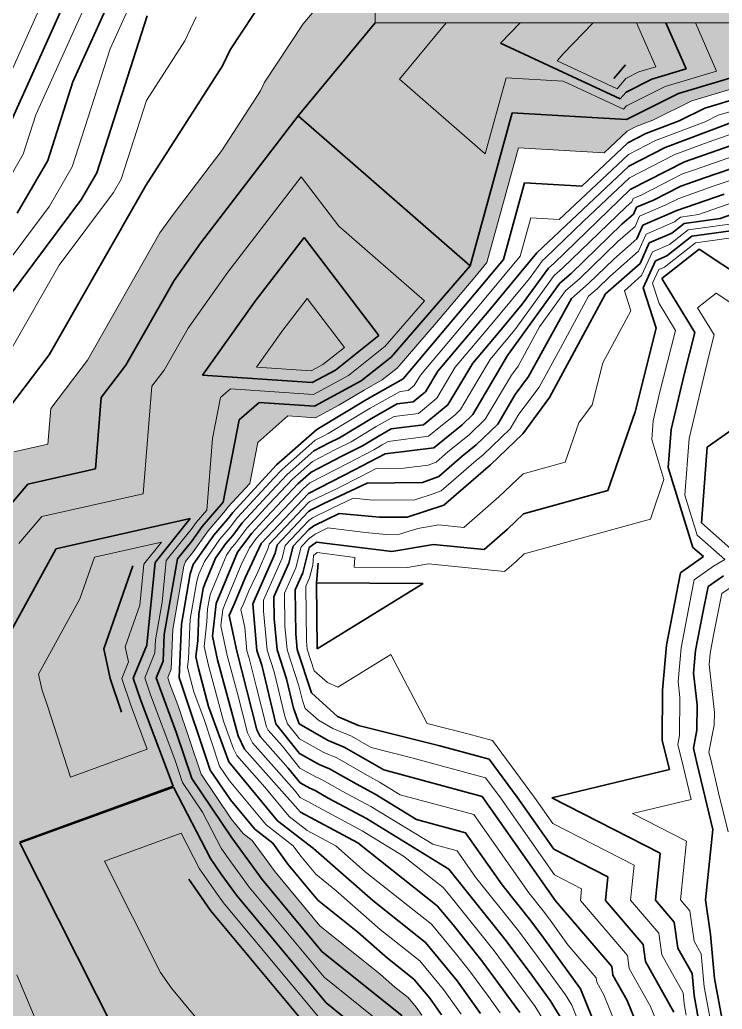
# Model space of a CAD drawing. Header units: millimetres. Extents: x -859836 to 307983, y -308065 to 649894.
# Drawn here: x -656397 to -540029, y 25688 to 189629 of the extents above; entities that cross this region are included whole.
import ezdxf

# ---------------------------------------------------------------- set-up
doc = ezdxf.new("R2010")
doc.units = ezdxf.units.MM
for name, color, linetype, lineweight in [('A-DETL-GENF', 92, 'Continuous', 9), ('A-DETL-MBND', 5, 'Continuous', 9), ('A-DETL-THIN', 151, 'Continuous', 9), ('C-TOPO-MAJR', 7, 'Continuous', 35), ('C-TOPO-MINR', 7, 'Continuous', 9)]:
    doc.layers.add(name, color=color, linetype=linetype, lineweight=lineweight)

msp = doc.modelspace()

# ---------------------------------------------------------------- hatches: boundary and pattern name
at = {"layer": 'A-DETL-GENF'}
msp.add_hatch(color=8, dxfattribs=at).paths.add_polyline_path([(-452510, 189128), (-452510, 289128), (-562378, 289128), (-562378, 271128), (-597518, 271128), (-597518, 189128), (-458398, 189128)])
at = {"layer": 'A-DETL-MBND', "transparency": 33554585}
h = msp.add_hatch(color=1, dxfattribs=at)
h.paths.add_polyline_path([(-759872, -147838), (-751409, -147225), (-749609, -147143), (-733854, -145290), (-730653, -145570), (-721745, -145172), (-720814, -144887), (-719370, -144842), (-700946, -141995), (-695529, -141498), (-691142, -140868), (-678862, -139709), (-676064, -138561), (-673339, -137902), (-666588, -136592), (-665513, -135889), (-664558, -135218), (-662197, -133772), (-661519, -132852), (-659949, -130928), (-651084, -125443), (-650822, -125228), (-650213, -124939), (-646382, -122722), (-642214, -121295), (-640352, -120839), (-632919, -116639), (-632407, -116545), (-631232, -115977), (-624031, -110102), (-618435, -105784), (-615716, -103869), (-610671, -99638), (-609303, -97431), (-608187, -95168), (-606545, -92038), (-605546, -89814), (-602862, -83094), (-597357, -72506), (-595184, -69076), (-591888, -62294), (-588957, -58521), (-588686, -57663), (-586782, -51788), (-586421, -50671), (-585891, -49261), (-584837, -42142), (-583168, -34750), (-583236, -29503), (-581474, -24626), (-579291, -20446), (-577288, -10529), (-577844, -8379), (-576716, -5129), (-576923, -622), (-576761, 3433), (-577514, 8400), (-584433, 17478), (-591451, 26894), (-592059, 27631), (-594253, 29365), (-596698, 31520), (-606682, 39522), (-614114, 48456), (-617877, 53657), (-619367, 54812), (-621388, 57245), (-626371, 64609), (-630225, 76139), (-631882, 80641), (-631321, 82021), (-631047, 88615), (-629216, 99080), (-628971, 99848), (-627656, 101469), (-625202, 104951), (-622310, 108328), (-621916, 108853), (-618287, 112790), (-616954, 119597), (-611965, 123985), (-607391, 123672), (-603528, 125761), (-599346, 128280), (-596175, 130112), (-593901, 131920), (-587341, 139484), (-579017, 149394), (-573792, 168423), (-559581, 167597), (-555765, 171191), (-554261, 171958), (-551262, 173126), (-545079, 176205), (-536568, 178750), (-529133, 181370), (-526344, 189128), (-597518, 189128), (-597518, 207194), (-600686, 199575), (-609478, 188948), (-615919, 179175), (-616544, 177848), (-622914, 167950), (-630994, 157392), (-633191, 154309), (-645163, 133248), (-651286, 125168), (-651764, 119294), (-657364, 118029), (-668886, 104497), (-672322, 98230), (-678809, 91777), (-686744, 84898), (-689449, 82017), (-695207, 77404), (-695380, 71893), (-694273, 69271), (-689492, 45636), (-683652, 33844), (-677737, 19772), (-662028, -2904), (-651984, -24980), (-650691, -30222), (-651908, -42347), (-653635, -63919), (-656698, -68818), (-662024, -76036), (-666896, -86650), (-667567, -88913), (-681751, -105555), (-682213, -106748), (-682594, -107406), (-685917, -108622), (-692036, -110612), (-701719, -112727), (-713390, -117126), (-713858, -117303), (-715899, -118114), (-726309, -122425), (-732752, -123814), (-746954, -124818), (-750353, -125277), (-753407, -127865), (-764669, -132928), (-770641, -133394), (-784358, -129387), (-766211, -147534), (-765162, -147452), (-761763, -147700)])
h.paths.add_polyline_path([(-165073, -63985), (-152433, -63128), (-147212, -62558), (-145468, -61769), (-136004, -54982), (-133768, -53767), (-129949, -51511), (-119584, -45141), (-108212, -38110), (-106147, -37513), (-103534, -36430), (-95440, -33679), (-85435, -28121), (-81217, -27620), (-70310, -23490), (-69569, -23057), (-66354, -22120), (-63531, -20738), (-60354, -18737), (-51173, -14112), (-47726, -11549), (-46080, -8030), (-42098, 1247), (-71582, -3952), (-102491, 171344), (-31433, 183873), (-10665, 66090), (-8344, 71188), (-5480, 80840), (-4976, 82926), (-4345, 84088), (-2338, 91567), (-1942, 95428), (-648, 97607), (-1071, 98220), (-2510, 100800), (-3468, 101999), (-4531, 105589), (-4872, 106391), (-4883, 106838), (-4266, 108209), (-3836, 109670), (-3397, 110774), (-3406, 111243), (-3028, 112006), (-3263, 112804), (-5003, 115819), (-4795, 118868), (-5263, 125250), (-6517, 126820), (-6835, 127207), (-7506, 127369), (-7948, 127596), (-9992, 128520), (-10488, 129121), (-11669, 131806), (-11797, 132101), (-12046, 133135), (-12559, 133970), (-14267, 135969), (-16205, 140122), (-18451, 143457), (-18982, 145256), (-19057, 146525), (-18964, 150253), (-18988, 154876), (-19576, 155921), (-19786, 160906), (-20496, 162914), (-20826, 165369), (-20799, 166915), (-20107, 172970), (-19517, 173820), (-19312, 174558), (-18670, 176101), (-17060, 179067), (-15517, 180705), (-13911, 185702), (-4262, 188301), (-1645, 188923), (-105, 188210), (8503, 183584), (10926, 183912), (12005, 184043), (13640, 184361), (15131, 185109), (17172, 186245), (21649, 186967), (26966, 189922), (27822, 190382), (28403, 191056), (32119, 193617), (35169, 195832), (37685, 197143), (44902, 200225), (45756, 200160), (48502, 199127), (50290, 198574), (51191, 198365), (51921, 198324), (52221, 198344), (54759, 197846), (56032, 196790), (56464, 196469), (57692, 196367), (59108, 196361), (60941, 197154), (66233, 199839), (70130, 201192), (73048, 200979), (76924, 206128), (82127, 208080), (85344, 208780), (86075, 208372), (88573, 207914), (89729, 206890), (91276, 205317), (93776, 203937), (94137, 202344), (94391, 199786), (122336, 197831), (121797, 189716), (125647, 199482), (126089, 201383), (126324, 204787), (126905, 208036), (127554, 210427), (128482, 214073), (128746, 220996), (128473, 222544), (126624, 223852), (126936, 229764), (121612, 232554), (119877, 233364), (114690, 236608), (111762, 238823), (110636, 246522), (110029, 247546), (108783, 253509), (107371, 255011), (105531, 255323), (97841, 258447), (94527, 260036), (90352, 264357), (89017, 265316), (86132, 267662), (83932, 268416), (81219, 269590), (78181, 270815), (77485, 271254), (76016, 271688), (70070, 272996), (65720, 273763), (60235, 273305), (58972, 273395), (52899, 270581), (50487, 269940), (48782, 269681), (44888, 271379), (44155, 271664), (36008, 276151), (32279, 278102), (30572, 279889), (26209, 282046), (25647, 282628), (25305, 282619), (16014, 287701), (12948, 288678), (12218, 290013), (5109, 293561), (1173, 293491), (996, 295848), (-846, 297677), (-3706, 301772), (-4254, 303671), (-5166, 310755), (-5514, 312595), (-5824, 313912), (-11263, 323566), (-11006, 329168), (-11128, 331667), (-19570, 300160), (-119951, 327057), (-119803, 323213), (-126677, 316885), (-131916, 309583), (-138039, 307127), (-139811, 306218), (-145009, 304770), (-152454, 299923), (-155529, 293631), (-156974, 291356), (-164244, 289138), (-169538, 285729), (-171473, 283227), (-175794, 279460), (-179077, 276921), (-181978, 270226), (-183799, 266060), (-186962, 261812), (-188195, 260364), (-189518, 257544), (-192219, 254304), (-192584, 253707), (-193666, 250905), (-195467, 243388), (-196196, 242827), (-194515, 241920), (-193117, 240272), (-191870, 238552), (-189445, 238099), (-187379, 238829), (-181196, 237496), (-175260, 234188), (-174712, 233864), (-173921, 232781), (-172965, 231563), (-172393, 230212), (-171401, 229395), (-170346, 228036), (-168731, 226171), (-166947, 224795), (-166149, 223746), (-163251, 221790), (-159390, 213002), (-157244, 207107), (-158125, 203750), (-158684, 200374), (-157805, 198095), (-156223, 195786), (-156238, 193540), (-155648, 190949), (-154491, 184489), (-154880, 182143), (-154447, 180199), (-153070, 178898), (-149834, 176505), (-139965, 171530), (-138126, 170600), (-129357, 164765), (-128806, 164582), (-125625, 162125), (-121962, 159155), (-118169, 147987), (-115529, 142356), (-110100, 136364), (-104170, 130983), (-102874, 130179), (-102493, 125049), (-102587, 124307), (-102565, 123298), (-101236, 116731), (-101075, 108354), (-100903, 103207), (-100752, 100763), (-102347, 94828), (-103663, 92538), (-105020, 75873), (-113779, 78871), (-115927, 80336), (-116767, 79773), (-118030, 78279), (-120019, 71407), (-121727, 70570), (-124911, 67739), (-132123, 62869), (-134503, 61669), (-142143, 63655), (-144511, 65162), (-146330, 66255), (-93930, -25754), (-156629, -61462), (-204703, 22951), (-203169, 15882), (-200858, 9097), (-201011, 7340), (-201672, 4283), (-201800, 3453), (-202205, -1962), (-203074, -4336), (-205085, -7779), (-205398, -8805), (-204303, -12916), (-199204, -23507), (-197559, -24806), (-188446, -36297), (-186232, -39786), (-180001, -45528), (-178692, -50309), (-178316, -54011), (-176500, -58311), (-174921, -60229), (-168457, -62865), (-166443, -63531)])
h.paths.add_polyline_path([(-36382, 9575), (-36325, 9655), (-34497, 11838), (-31400, 15158), (-30158, 17103), (-28972, 19503), (-28725, 20204), (-24454, 28194), (-23969, 29653), (-22045, 35862), (-19945, 43004), (-18884, 49386), (-18505, 51142), (-18308, 51427), (-16088, 53703), (-14034, 56286), (-13124, 58389), (-12183, 60477), (-11466, 63512), (-44854, 57625), (-36383, 9584)])
h.paths.add_polyline_path([(-209307, 23977), (-205832, 24933), (-214036, 39337), (-155029, 72942), (-156196, 75860), (-157267, 77483), (-160083, 79252), (-162327, 81007), (-168562, 82322), (-171974, 82266), (-174895, 81970), (-178745, 82443), (-179832, 82459), (-182806, 83026), (-187870, 82820), (-190987, 82764), (-196740, 84867), (-206215, 90085), (-217797, 93191), (-220523, 94762), (-239193, 68099), (-236586, 66371), (-231472, 54327), (-229323, 51595), (-228392, 47968), (-224245, 38986), (-223941, 37016), (-223700, 36083), (-223413, 35510), (-223235, 34196), (-219932, 30913), (-219720, 30002), (-218890, 29933), (-218583, 30355), (-217413, 29932), (-217322, 28983), (-216667, 27680), (-215596, 26462), (-211752, 24276), (-211629, 24261)])
h.paths.add_polyline_path([(-104493, 32511), (-108740, 34478), (-111033, 34745), (-118279, 38197), (-121109, 39560), (-122686, 40146), (-124886, 42576), (-127774, 45075), (-127284, 49019), (-127353, 51467), (-126249, 53628), (-124638, 56522), (-122874, 56919), (-121333, 61662), (-118149, 64493), (-116851, 64289), (-109895, 61749), (-101431, 62897), (-97222, 57624), (-96994, 51839), (-95461, 45135), (-95182, 39024), (-97809, 35660), (-102505, 32673), (-103546, 32588)])
h.paths.add_polyline_path([(113952, 54850), (115144, 57676), (119371, 59200), (123981, 58308), (134122, 70221), (135206, 75484), (130794, 79482), (129640, 81238), (129018, 81691), (127052, 82907), (123829, 87412), (118436, 89438), (114649, 87913), (114523, 86104), (79787, 88533), (80974, 86559), (82982, 83414), (85870, 80693), (86415, 79732), (87156, 79254), (93254, 77937), (101112, 77088), (101690, 76657), (110303, 71926), (111655, 70038), (112330, 66003), (112029, 63955), (112025, 61722), (110833, 58895), (111202, 55882), (113573, 54992)])
h.paths.add_polyline_path([(46473, 90893), (46450, 90966), (46450, 90942)])
h.paths.add_polyline_path([(114914, 91699), (116742, 96586), (117222, 99339), (116281, 100813), (115714, 103134), (115083, 94112)])
h.paths.add_polyline_path([(77815, 91772), (81254, 140961), (77947, 134003), (77391, 132850), (76263, 127858), (75504, 126378), (70686, 116776), (69491, 114040), (69325, 112455), (69905, 111212), (72496, 104740), (73767, 102718), (74214, 102059), (75304, 98529), (75680, 97769), (77652, 92229)])
h.paths.add_polyline_path([(-430559, 174792), (-396358, 223636), (-410299, 232491), (-417613, 235355), (-425156, 238606), (-444149, 250578), (-452510, 252436), (-452510, 191303), (-451929, 191053), (-450916, 184024), (-444554, 181215), (-442283, 180124), (-434174, 176436)])
h.paths.add_polyline_path([(-462933, 188895), (-462489, 189128), (-463513, 189128)])
h.paths.add_polyline_path([(20902, 189411), (-15527, 199172), (-17080, 193377), (-157146, 230908), (-144206, 279204), (-133097, 276228), (-125333, 305205), (85106, 248818), (77341, 219841), (66233, 222817), (60021, 199635), (26079, 208730), (21836, 192894)])
h.paths.add_polyline_path([(-305163, 308526), (-297168, 312758), (-330807, 321772), (-305961, 308938)])
h.paths.add_polyline_path([(-101365, 344853), (-99267, 352685), (-106132, 348019), (-107260, 346432), (-107015, 346367)])
h.paths.add_polyline_path([(-77617, 359195), (-72055, 379953), (-74944, 376393), (-78127, 372078), (-79002, 371144), (-83284, 366025), (-86114, 364172), (-90178, 362561), (-78095, 359323)])
h.paths.add_polyline_path([(-70949, 384081), (-49147, 465447), (10755, 449396), (10427, 451476), (10340, 452557), (9561, 454240), (5848, 461010), (3088, 465731), (3916, 466341), (3829, 466873), (4301, 472115), (5273, 480727), (5235, 481311), (1254, 490409), (398, 499801), (248, 500675), (1538, 508051), (2399, 515172), (5336, 526780), (6042, 528818), (11319, 535892), (14764, 542803), (21028, 556609), (22026, 559450), (25679, 567225), (23762, 595967), (26857, 602002), (42608, 602571), (44738, 607162), (48181, 613963), (49550, 615647), (53154, 622325), (47956, 649894), (47874, 649894), (42817, 647426), (40858, 646138), (35158, 640491), (29786, 634475), (27764, 633773), (23010, 631806), (12648, 627092), (6576, 623443), (5459, 622546), (3132, 622423), (937, 621697), (-3757, 621182), (-10336, 620725), (-17509, 618636), (-20466, 617651), (-26978, 615727), (-29360, 614862), (-36198, 612616), (23495, 596621), (-6839, 483415), (-62468, 498321), (-61154, 491830), (-59928, 489468), (-56843, 481884), (-56752, 481249), (-55996, 465839), (-55728, 464742), (-55062, 458604), (-54604, 453643), (-54849, 452204), (-55585, 448717), (-57347, 441004), (-59178, 436511), (-62836, 421846), (-64420, 417337), (-65373, 414138), (-67663, 409612), (-67833, 408961), (-68221, 406728), (-67446, 402371), (-67164, 401641), (-67454, 400728), (-68102, 398277), (-69211, 394395), (-69530, 393435), (-70271, 388744), (-70595, 386619)])
h.paths.add_polyline_path([(-72390, 518021), (-67541, 536118), (-118601, 549800), (-111350, 544573), (-102792, 541248), (-98322, 538930), (-89693, 534294), (-86179, 534292), (-80614, 527648), (-74938, 522052), (-72698, 518856)])
h.paths.add_polyline_path([(-136180, 559285), (-135118, 563249), (-136667, 559600)])
h.paths.add_polyline_path([(-54600, 584415), (-47886, 609472), (-50553, 609641), (-55313, 609698), (-62008, 606325), (-64948, 609251), (-80643, 608301), (-83770, 607896), (-87388, 606897), (-94432, 606828), (-97621, 607514), (-101540, 606576), (-111704, 601349), (-115028, 602044), (-116464, 600991), (-56960, 585047)])
h.paths.add_polyline_path([(-105893, 632098), (-77034, 642660), (-60117, 645580), (-52045, 639137), (-36907, 649894), (-98339, 649894), (-105228, 633665)])

# ---------------------------------------------------------------- linework, layer by layer
at = {"layer": 'A-DETL-THIN'}
for p, q in [((-597518, 271128), (-597518, 189128)), ((-597518, 189128), (-452510, 189128))]:
    msp.add_line(p, q, dxfattribs=at)
at = {"layer": 'C-TOPO-MAJR'}
for p, q in [((-608663, 204189), (-621545, 184642)), ((-649063, 192316), (-659872, 168391)), ((-642179, 191292), (-647584, 179330)), ((-635295, 190269), (-643647, 164259)), ((-597518, 189150), (-610294, 173708)), ((-573483, 189128), (-576732, 185762)), ((-545992, 181489), (-549353, 189128)), ((-576732, 185762), (-576741, 185751)), ((-576741, 185751), (-556919, 176514)), ((-621545, 184642), (-622795, 181989)), ((-622795, 181989), (-635534, 162193)), ((-556057, 182184), (-557978, 179901)), ((-551666, 179792), (-545992, 181489)), ((-547274, 177401), (-535927, 180794)), ((-647584, 179330), (-651759, 166325)), ((-555959, 177655), (-551666, 179792)), ((-556919, 176514), (-555959, 177655)), ((-555861, 173126), (-547274, 177401)), ((-542883, 175009), (-537209, 176705)), ((-581775, 148856), (-574808, 174227)), ((-574808, 174227), (-555861, 173126)), ((-547176, 172872), (-542883, 175009)), ((-610294, 173708), (-626455, 152592)), ((-581775, 148856), (-610294, 173708)), ((-552662, 170790), (-547176, 172872)), ((-549463, 168453), (-538492, 172617)), ((-555669, 169255), (-552662, 170790)), ((-563302, 162068), (-555669, 169255)), ((-546264, 166116), (-537427, 169172)), ((-555477, 165384), (-549463, 168453)), ((-651759, 166325), (-656821, 157579)), ((-555286, 161514), (-546264, 166116)), ((-542990, 163436), (-536361, 165728)), ((-643647, 164259), (-646177, 159886)), ((-570743, 151010), (-555477, 165384)), ((-576259, 149933), (-572775, 162618)), ((-572775, 162618), (-563302, 162068)), ((-546897, 162063), (-542990, 163436)), ((-635534, 162193), (-651510, 134089)), ((-567894, 149313), (-555286, 161514)), ((-551408, 159762), (-546897, 162063)), ((-547530, 158010), (-539715, 160755)), ((-646177, 159886), (-664202, 135771)), ((-554231, 158561), (-551408, 159762)), ((-556640, 155749), (-554740, 157433)), ((-554740, 157433), (-554231, 158561)), ((-553177, 155609), (-547530, 158010)), ((-540348, 156702), (-536440, 158075)), ((-565045, 147615), (-556640, 155749)), ((-548358, 154258), (-546304, 155880)), ((-546304, 155880), (-540348, 156702)), ((-554194, 153353), (-553177, 155609)), ((-552122, 152657), (-548358, 154258)), ((-545077, 153750), (-533165, 155394)), ((-626455, 152592), (-630849, 146425)), ((-609296, 153549), (-617377, 142991)), ((-596930, 137308), (-609296, 153549)), ((-557994, 149985), (-554194, 153353)), ((-553648, 149273), (-552122, 152657)), ((-549186, 150505), (-545077, 153750)), ((-578684, 141430), (-570743, 151010)), ((-550013, 146753), (-543851, 151620)), ((-543851, 151620), (-535676, 146219)), ((-580230, 145143), (-576259, 149933)), ((-568834, 148492), (-567894, 149313)), ((-562197, 145918), (-557994, 149985)), ((-559348, 144220), (-553648, 149273)), ((-553102, 145193), (-551068, 149705)), ((-551068, 149705), (-549186, 150505)), ((-594895, 133728), (-581775, 148856)), ((-573167, 142507), (-568834, 148492)), ((-566925, 145974), (-565045, 147615)), ((-630849, 146425), (-638817, 132407)), ((-575592, 134004), (-566925, 145974)), ((-565016, 143456), (-562197, 145918)), ((-544586, 137789), (-550013, 146753)), ((-592906, 130112), (-580230, 145143)), ((-550985, 138535), (-553102, 145193)), ((-617377, 142991), (-626101, 130745)), ((-572111, 130514), (-565016, 143456)), ((-568629, 127023), (-559348, 144220)), ((-587135, 131410), (-578684, 141430)), ((-577138, 137717), (-573167, 142507)), ((-581363, 132707), (-577138, 137717)), ((-554464, 124663), (-550985, 138535)), ((-546325, 130853), (-544586, 137789)), ((-604072, 131591), (-596930, 137308)), ((-651510, 134089), (-659672, 123387)), ((-599846, 129792), (-594895, 133728)), ((-581337, 124245), (-575592, 134004)), ((-638817, 132407), (-642889, 127069)), ((-607935, 129503), (-604072, 131591)), ((-589188, 127981), (-587135, 131410)), ((-585469, 125851), (-581363, 132707)), ((-626101, 130745), (-607935, 129503)), ((-607572, 125616), (-599846, 129792)), ((-598845, 126768), (-592906, 130112)), ((-574333, 127519), (-572111, 130514)), ((-548485, 121738), (-546325, 130853)), ((-591211, 126314), (-589188, 127981)), ((-642889, 127069), (-643856, 115201)), ((-620042, 123321), (-616721, 126241)), ((-616721, 126241), (-607572, 125616)), ((-607209, 121729), (-598845, 126768)), ((-593884, 125973), (-591211, 126314)), ((-577206, 122639), (-574333, 127519)), ((-573074, 121034), (-568629, 127023)), ((-542506, 118813), (-531221, 126827)), ((-597844, 123743), (-593884, 125973)), ((-589517, 122516), (-585469, 125851)), ((-558980, 111616), (-554464, 124663)), ((-622706, 109707), (-620042, 123321)), ((-603420, 120384), (-597844, 123743)), ((-583124, 122535), (-581337, 124245)), ((-613867, 115873), (-607209, 121729)), ((-596843, 120719), (-594863, 121833)), ((-594863, 121833), (-589517, 122516)), ((-587822, 118718), (-583124, 122535)), ((-580778, 119220), (-577206, 122639)), ((-548961, 115470), (-548485, 121738)), ((-605121, 119513), (-603420, 120384)), ((-599631, 119039), (-596843, 120719)), ((-578432, 115904), (-573074, 121034)), ((-612107, 114295), (-607668, 118198)), ((-607668, 118198), (-605121, 119513)), ((-603032, 117297), (-599631, 119039)), ((-595841, 117694), (-587822, 118718)), ((-583127, 117311), (-580778, 119220)), ((-543458, 106278), (-542506, 118813)), ((-608127, 114668), (-603032, 117297)), ((-600944, 115081), (-595841, 117694)), ((-586989, 113957), (-583127, 117311)), ((-643856, 115201), (-655056, 112671)), ((-621126, 107998), (-613867, 115873)), ((-608586, 111137), (-600944, 115081)), ((-586155, 109196), (-578432, 115904)), ((-544887, 102198), (-548961, 115470)), ((-614707, 111539), (-612107, 114295)), ((-610347, 112716), (-608127, 114668)), ((-589669, 112958), (-586989, 113957)), ((-655056, 112671), (-662723, 103667)), ((-619546, 106289), (-614707, 111539)), ((-615547, 107205), (-610347, 112716)), ((-606037, 109480), (-598855, 112865)), ((-598855, 112865), (-589669, 112958)), ((-572926, 107779), (-558980, 111616)), ((-616386, 102871), (-608586, 111137)), ((-626176, 105654), (-622706, 109707)), ((-608542, 108150), (-608147, 108452)), ((-608147, 108452), (-606037, 109480)), ((-592206, 107239), (-586155, 109196)), ((-628161, 107016), (-650400, 101992)), ((-633980, 99728), (-628161, 107016)), ((-624227, 104247), (-621914, 106949)), ((-621914, 106949), (-621126, 107998)), ((-617966, 104580), (-615547, 107205)), ((-613742, 102639), (-608542, 108150)), ((-607707, 105766), (-603487, 107822)), ((-603487, 107822), (-596799, 107193)), ((-596799, 107193), (-592206, 107239)), ((-575605, 105214), (-572926, 107779)), ((-627886, 103228), (-626176, 105654)), ((-621122, 104192), (-619546, 106289)), ((-611098, 102407), (-608498, 105162)), ((-608498, 105162), (-607707, 105766)), ((-579466, 101860), (-575605, 105214)), ((-536109, 99739), (-543458, 106278)), ((-627656, 99383), (-624227, 104247)), ((-622279, 102840), (-621122, 104192)), ((-620330, 101434), (-617966, 104580)), ((-650424, 101927), (-664080, 77024)), ((-650400, 101992), (-650424, 101927)), ((-630286, 100313), (-627886, 103228)), ((-623993, 100408), (-622279, 102840)), ((-619071, 97153), (-616386, 102871)), ((-614100, 101241), (-613742, 102639)), ((-611813, 99612), (-611098, 102407)), ((-609526, 97983), (-608454, 102175)), ((-608454, 102175), (-607267, 103080)), ((-607267, 103080), (-594742, 101520)), ((-594742, 101520), (-587851, 102714)), ((-587851, 102714), (-579466, 101860)), ((-543128, 100686), (-544887, 102198)), ((-632483, 87755), (-630286, 100313)), ((-625763, 96147), (-623993, 100408)), ((-623869, 92912), (-620330, 101434)), ((-617812, 92872), (-614100, 101241)), ((-546955, 97999), (-543128, 100686)), ((-637674, 99144), (-642501, 85400)), ((-635351, 86107), (-633980, 99728)), ((-628147, 97846), (-627656, 99383)), ((-614288, 94032), (-611813, 99612)), ((-606990, 99598), (-607239, 96353)), ((-629612, 89474), (-628147, 97846)), ((-620841, 92892), (-619071, 97153)), ((-610763, 95193), (-609526, 97983)), ((-549250, 86035), (-546955, 97999)), ((-542373, 95702), (-539822, 97493)), ((-626740, 91193), (-626008, 95379)), ((-626008, 95379), (-625763, 96147)), ((-610678, 87899), (-610763, 95193)), ((-607239, 96353), (-607111, 85412)), ((-589548, 96232), (-607239, 96353)), ((-589548, 96232), (-607111, 85412)), ((-543281, 91094), (-542373, 95702)), ((-614245, 90385), (-614288, 94032)), ((-624459, 87521), (-623869, 92912)), ((-621700, 90944), (-620841, 92892)), ((-617106, 85107), (-617812, 92872)), ((-626923, 86794), (-626740, 91193)), ((-620438, 85005), (-621700, 90944)), ((-613774, 85209), (-614245, 90385)), ((-544429, 85112), (-543281, 91094)), ((-629977, 80676), (-629612, 89474)), ((-632665, 83367), (-632483, 87755)), ((-623617, 83562), (-624459, 87521)), ((-610443, 85310), (-610678, 87899)), ((-641408, 80467), (-642501, 85400)), ((-637598, 80537), (-635369, 86018)), ((-635374, 86041), (-635351, 86107)), ((-635369, 86018), (-635374, 86041)), ((-627218, 84098), (-626923, 86794)), ((-608096, 78126), (-610443, 85310)), ((-549907, 78564), (-549250, 86035)), ((-626797, 82119), (-627218, 84098)), ((-617101, 71977), (-620438, 85005)), ((-616324, 82712), (-617106, 85107)), ((-612210, 80419), (-613774, 85209)), ((-544758, 81377), (-544429, 85112)), ((-633787, 80606), (-632665, 83367)), ((-625109, 75829), (-626797, 82119)), ((-620242, 70983), (-623617, 83562)), ((-613961, 72972), (-616324, 82712)), ((-641408, 80467), (-639548, 74913)), ((-636358, 76834), (-637598, 80537)), ((-633167, 78755), (-633787, 80606)), ((-624834, 65290), (-629977, 80676)), ((-611029, 75549), (-612210, 80419)), ((-544184, 76096), (-544758, 81377)), ((-630474, 71601), (-633167, 78755)), ((-603755, 74187), (-608096, 78126)), ((-549960, 70212), (-549907, 78564)), ((-631009, 62629), (-636358, 76834)), ((-621760, 66654), (-625109, 75829)), ((-610111, 72947), (-611029, 75549)), ((-544211, 71919), (-544184, 76096)), ((-600267, 72706), (-603755, 74187)), ((-610035, 68075), (-613961, 72972)), ((-605287, 70223), (-610111, 72947)), ((-586823, 69324), (-600267, 72706)), ((-627909, 63927), (-630474, 71601)), ((-619160, 68760), (-620242, 70983)), ((-616561, 70866), (-617101, 71977)), ((-611922, 65651), (-616561, 70866)), ((-544801, 68915), (-544211, 71919)), ((-602671, 69112), (-605287, 70223)), ((-596101, 65344), (-602671, 69112)), ((-578661, 67131), (-586823, 69324)), ((-548786, 65426), (-549960, 70212)), ((-544214, 66522), (-544801, 68915)), ((-609883, 58331), (-619160, 68760)), ((-606819, 66259), (-610035, 68075)), ((-613677, 56923), (-621760, 66654)), ((-609959, 63203), (-611922, 65651)), ((-605075, 65518), (-606819, 66259)), ((-574002, 60837), (-578661, 67131)), ((-541595, 55474), (-544214, 66522)), ((-621512, 60381), (-624834, 65290)), ((-600695, 63006), (-605075, 65518)), ((-579777, 60960), (-596101, 65344)), ((-568228, 60714), (-548786, 65426)), ((-656424, 53388), (-631009, 62629)), ((-630956, 62496), (-656371, 53255)), ((-624829, 50659), (-630956, 62496)), ((-621264, 54109), (-627909, 63927)), ((-608351, 62295), (-609959, 63203)), ((-597532, 61305), (-600695, 63006)), ((-607479, 61925), (-608351, 62295)), ((-605289, 60669), (-607479, 61925)), ((-598963, 57266), (-605289, 60669)), ((-590698, 57123), (-597532, 61305)), ((-567674, 43669), (-579777, 60960)), ((-567951, 52192), (-574002, 60837)), ((-550288, 51539), (-568228, 60714)), ((-617470, 55516), (-621512, 60381)), ((-600394, 53228), (-609883, 58331)), ((-607714, 52303), (-613677, 56923)), ((-585295, 48903), (-598963, 57266)), ((-582536, 54931), (-590698, 57123)), ((-616247, 47173), (-621264, 54109)), ((-614489, 53206), (-617470, 55516)), ((-576485, 46286), (-582536, 54931)), ((-542783, 43808), (-541595, 55474)), ((-656371, 53255), (-637724, 16303)), ((-611981, 49738), (-614489, 53206)), ((-587228, 42825), (-600394, 53228)), ((-597937, 43683), (-607714, 52303)), ((-558981, 47604), (-567951, 52192)), ((-551080, 43762), (-550288, 51539)), ((-623022, 48076), (-624829, 50659)), ((-607026, 43782), (-611981, 49738)), ((-620513, 44609), (-623022, 48076)), ((-575799, 37035), (-585295, 48903)), ((-559377, 43716), (-558981, 47604)), ((-624780, 42044), (-628394, 47208)), ((-606338, 35262), (-616247, 47173)), ((-571737, 40352), (-576485, 46286)), ((-605650, 26742), (-620513, 44609)), ((-600370, 38448), (-607026, 43782)), ((-589160, 36747), (-597937, 43683)), ((-584610, 39652), (-587228, 42825)), ((-558322, 32745), (-567674, 43669)), ((-553143, 36433), (-559377, 43716)), ((-547963, 40121), (-551080, 43762)), ((-541990, 38074), (-542783, 43808)), ((-604962, 18221), (-624780, 42044)), ((-579862, 33719), (-584610, 39652)), ((-569634, 37498), (-571737, 40352)), ((-547368, 35820), (-547963, 40121)), ((-595481, 34137), (-600370, 38448)), ((-541325, 30767), (-541990, 38074)), ((-583925, 30402), (-589160, 36747)), ((-571594, 31328), (-575799, 37035)), ((-563502, 29057), (-569634, 37498)), ((-552746, 33566), (-553143, 36433)), ((-593025, 24592), (-606338, 35262)), ((-545010, 31630), (-547368, 35820)), ((-591093, 30670), (-595481, 34137)), ((-573554, 25157), (-579862, 33719)), ((-548030, 25186), (-552746, 33566)), ((-568528, 27107), (-571594, 31328)), ((-558124, 31311), (-558322, 32745)), ((-555766, 27122), (-558124, 31311)), ((-544678, 27976), (-545010, 31630)), ((-588475, 27497), (-591093, 30670)), ((-580045, 24969), (-583925, 30402)), ((-539948, 23348), (-541325, 30767)), ((-553758, 5135), (-563502, 29057)), ((-543989, 24267), (-544678, 27976)), ((-598994, 21407), (-605650, 26742)), ((-586535, 24781), (-588475, 27497)), ((-566424, 23705), (-568528, 27107)), ((-550894, 15161), (-555766, 27122))]:
    msp.add_line(p, q, dxfattribs=at)
at = {"layer": 'C-TOPO-MINR'}
for p, q in [((-600686, 199575), (-609478, 188948)), ((-652505, 192827), (-660612, 174884)), ((-645621, 191804), (-653728, 173860)), ((-638737, 190781), (-641439, 184800)), ((-627170, 190108), (-629045, 186129)), ((-609478, 188948), (-615919, 179175)), ((-585742, 189128), (-593482, 179773)), ((-561419, 189128), (-566394, 183973)), ((-551024, 181837), (-554233, 189128)), ((-540959, 181142), (-544474, 189128)), ((-629045, 186129), (-635414, 176231)), ((-641439, 184800), (-647703, 165292)), ((-566394, 183973), (-567360, 182826)), ((-567360, 182826), (-557449, 178207)), ((-556008, 179920), (-553861, 180988)), ((-553861, 180988), (-551024, 181837)), ((-549470, 178597), (-540959, 181142)), ((-615919, 179175), (-616544, 177848)), ((-593482, 179773), (-579291, 167407)), ((-579291, 167407), (-575825, 180031)), ((-575825, 180031), (-566397, 179483)), ((-566397, 179483), (-556390, 174820)), ((-557449, 178207), (-556008, 179920)), ((-545079, 176205), (-536568, 178750)), ((-616544, 177848), (-622914, 167950)), ((-555910, 175391), (-549470, 178597)), ((-635414, 176231), (-639590, 163226)), ((-551518, 172999), (-545079, 176205)), ((-653728, 173860), (-655816, 167358)), ((-556390, 174820), (-555910, 175391)), ((-542834, 172744), (-540687, 173813)), ((-540687, 173813), (-537851, 174661)), ((-554261, 171958), (-551518, 172999)), ((-551062, 169621), (-542834, 172744)), ((-559581, 167597), (-555765, 171191)), ((-555765, 171191), (-554261, 171958)), ((-542378, 169366), (-537959, 170894)), ((-555573, 167320), (-551062, 169621)), ((-547864, 167284), (-542378, 169366)), ((-655816, 167358), (-662143, 156426)), ((-622914, 167950), (-630994, 157392)), ((-579017, 149394), (-573792, 168423)), ((-573792, 168423), (-559581, 167597)), ((-567022, 156539), (-555573, 167320)), ((-555381, 163449), (-547864, 167284)), ((-544627, 164776), (-536894, 167450)), ((-647703, 165292), (-651499, 158732)), ((-553347, 160638), (-546581, 164090)), ((-546581, 164090), (-544627, 164776)), ((-541352, 162095), (-535829, 164005)), ((-639590, 163226), (-640856, 161039)), ((-609795, 163628), (-621916, 147791)), ((-603552, 155429), (-609795, 163628)), ((-563014, 156262), (-555381, 163449)), ((-640856, 161039), (-649868, 148982)), ((-547214, 160037), (-541352, 162095)), ((-555963, 158631), (-555013, 159473)), ((-555013, 159473), (-554758, 160037)), ((-554758, 160037), (-553347, 160638)), ((-549469, 158886), (-547214, 160037)), ((-543939, 157356), (-538077, 159415)), ((-651499, 158732), (-665017, 140646)), ((-630994, 157392), (-633191, 154309)), ((-566470, 148464), (-555963, 158631)), ((-553704, 157085), (-549469, 158886)), ((-573501, 150472), (-571759, 156814)), ((-571759, 156814), (-567022, 156539)), ((-569318, 150161), (-563014, 156262)), ((-554467, 155393), (-553704, 157085)), ((-552650, 154133), (-547944, 156134)), ((-547944, 156134), (-546917, 156945)), ((-546917, 156945), (-543939, 157356)), ((-545691, 154815), (-536756, 156048)), ((-633191, 154309), (-645163, 133248)), ((-589362, 143063), (-603552, 155429)), ((-557317, 152867), (-554467, 155393)), ((-553921, 151313), (-552650, 154133)), ((-548772, 152382), (-545691, 154815)), ((-563621, 146766), (-557317, 152867)), ((-549600, 148629), (-544464, 152685)), ((-544464, 152685), (-538508, 153507)), ((-558671, 147102), (-553921, 151313)), ((-553375, 147233), (-551595, 151181)), ((-551595, 151181), (-548772, 152382)), ((-581002, 146999), (-579017, 149394)), ((-579457, 143286), (-573501, 150472)), ((-571955, 146759), (-569788, 149751)), ((-569788, 149751), (-569318, 150161)), ((-649868, 148982), (-657856, 134930)), ((-621916, 147791), (-628506, 138541)), ((-567879, 147233), (-566470, 148464)), ((-551558, 145973), (-550541, 148229)), ((-550541, 148229), (-549600, 148629)), ((-587341, 139484), (-581002, 146999)), ((-577911, 139574), (-571955, 146759)), ((-574380, 138256), (-567879, 147233)), ((-565970, 144715), (-563621, 146766)), ((-560772, 145069), (-558671, 147102)), ((-556225, 144707), (-553375, 147233)), ((-550499, 142644), (-551558, 145973)), ((-570304, 138730), (-565970, 144715)), ((-562182, 143838), (-560772, 145069)), ((-555167, 141378), (-556225, 144707)), ((-544100, 141898), (-541018, 144332)), ((-541018, 144332), (-536931, 141631)), ((-608797, 143469), (-612837, 138190)), ((-602614, 135349), (-608797, 143469)), ((-595890, 135536), (-589362, 143063)), ((-590020, 130761), (-579457, 143286)), ((-566822, 135240), (-562182, 143838)), ((-547785, 138162), (-550499, 142644)), ((-559807, 132779), (-555167, 141378)), ((-541386, 137416), (-544100, 141898)), ((-593901, 131920), (-587341, 139484)), ((-584249, 132058), (-577911, 139574)), ((-628506, 138541), (-632471, 131566)), ((-612837, 138190), (-617199, 132067)), ((-576365, 135861), (-574380, 138256)), ((-573851, 132259), (-570304, 138730)), ((-550395, 127758), (-547785, 138162)), ((-542256, 133948), (-541386, 137416)), ((-606185, 132490), (-602614, 135349)), ((-598354, 133578), (-595890, 135536)), ((-578478, 133356), (-576365, 135861)), ((-570370, 128769), (-566822, 135240)), ((-645163, 133248), (-651281, 125228)), ((-601959, 130692), (-598354, 133578)), ((-580531, 129928), (-578478, 133356)), ((-545495, 120275), (-542256, 133948)), ((-632471, 131566), (-634497, 128910)), ((-617199, 132067), (-608117, 131446)), ((-608117, 131446), (-606185, 132490)), ((-596376, 129952), (-593901, 131920)), ((-587328, 126916), (-584249, 132058)), ((-574963, 130762), (-573851, 132259)), ((-561547, 125843), (-559807, 132779)), ((-607754, 127559), (-601959, 130692)), ((-599346, 128280), (-596376, 129952)), ((-591047, 129047), (-590020, 130761)), ((-583403, 125048), (-580531, 129928)), ((-579272, 123442), (-574963, 130762)), ((-634497, 128910), (-635948, 111108)), ((-623129, 127045), (-621476, 128498)), ((-621476, 128498), (-607754, 127559)), ((-603528, 125761), (-599346, 128280)), ((-598345, 125256), (-593395, 128042)), ((-593395, 128042), (-592059, 128213)), ((-592059, 128213), (-591047, 129047)), ((-573703, 124276), (-570370, 128769)), ((-624455, 120271), (-623129, 127045)), ((-590364, 124415), (-587328, 126916)), ((-551475, 123201), (-550395, 127758)), ((-651281, 125228), (-651764, 119294)), ((-607391, 123672), (-603528, 125761)), ((-605315, 121056), (-598345, 125256)), ((-584296, 124193), (-583403, 125048)), ((-563769, 122849), (-561547, 125843)), ((-616954, 119597), (-611965, 123985)), ((-611965, 123985), (-607391, 123672)), ((-597343, 122231), (-594374, 123903)), ((-594374, 123903), (-590364, 124415)), ((-586646, 122285), (-584296, 124193)), ((-581951, 120877), (-579272, 123442)), ((-575140, 121837), (-573703, 124276)), ((-551713, 120067), (-551475, 123201)), ((-601525, 119711), (-597343, 122231)), ((-588670, 120617), (-586646, 122285)), ((-579605, 117562), (-575140, 121837)), ((-566027, 116325), (-563769, 122849)), ((-625424, 108374), (-624455, 120271)), ((-612987, 115084), (-607439, 119964)), ((-607439, 119964), (-606165, 120621)), ((-606165, 120621), (-605315, 121056)), ((-604077, 118405), (-601525, 119711)), ((-596342, 119206), (-595352, 119764)), ((-595352, 119764), (-588670, 120617)), ((-585475, 118015), (-581951, 120877)), ((-549675, 113431), (-551713, 120067)), ((-546210, 110874), (-545495, 120275)), ((-651764, 119294), (-657364, 118029)), ((-618287, 112790), (-616954, 119597)), ((-607898, 116433), (-604077, 118405)), ((-601988, 116189), (-597736, 118366)), ((-597736, 118366), (-596342, 119206)), ((-611227, 113505), (-607898, 116433)), ((-587406, 116338), (-585475, 118015)), ((-586572, 111576), (-580780, 116608)), ((-580780, 116608), (-579605, 117562)), ((-614287, 113706), (-612987, 115084)), ((-608357, 112903), (-601988, 116189)), ((-599899, 113973), (-597348, 115279)), ((-597348, 115279), (-592755, 115326)), ((-592755, 115326), (-588746, 115838)), ((-588746, 115838), (-587406, 116338)), ((-573000, 114407), (-566027, 116325)), ((-620336, 107144), (-614287, 113706)), ((-615127, 109372), (-611227, 113505)), ((-603721, 112001), (-599899, 113973)), ((-577019, 110559), (-573000, 114407)), ((-551933, 106907), (-549675, 113431)), ((-621916, 108853), (-618287, 112790)), ((-615967, 105038), (-609467, 111927)), ((-609467, 111927), (-608357, 112903)), ((-607312, 110309), (-603721, 112001)), ((-587912, 111077), (-586572, 111576)), ((-635948, 111108), (-652748, 107313)), ((-608367, 109795), (-607312, 110309)), ((-604762, 108651), (-601171, 110344)), ((-601171, 110344), (-597827, 110029)), ((-597827, 110029), (-590937, 110098)), ((-590937, 110098), (-587912, 111077)), ((-582811, 105528), (-577019, 110559)), ((-544173, 104238), (-546210, 110874)), ((-627151, 106358), (-625424, 108374)), ((-625202, 104951), (-622310, 108328)), ((-622310, 108328), (-621916, 108853)), ((-618756, 105434), (-615127, 109372)), ((-615064, 102755), (-608564, 109644)), ((-608564, 109644), (-608367, 109795)), ((-607927, 107109), (-604762, 108651)), ((-652748, 107313), (-656563, 102832)), ((-621518, 105570), (-620336, 107144)), ((-612420, 102523), (-608520, 106656)), ((-608520, 106656), (-607927, 107109)), ((-572852, 101152), (-551933, 106907)), ((-629195, 103700), (-628001, 105150)), ((-628001, 105150), (-627151, 106358)), ((-627771, 101305), (-625202, 104951)), ((-623253, 103544), (-621518, 105570)), ((-620726, 102813), (-618756, 105434)), ((-617176, 103725), (-615967, 105038)), ((-607487, 104423), (-605377, 105451)), ((-605377, 105451), (-599114, 104671)), ((-593474, 104380), (-590448, 105358)), ((-590448, 105358), (-587003, 105955)), ((-587003, 105955), (-582811, 105528)), ((-632133, 100021), (-629195, 103700)), ((-625824, 99895), (-623253, 103544)), ((-618358, 102152), (-617176, 103725)), ((-609776, 102291), (-608476, 103668)), ((-608476, 103668), (-607487, 104423)), ((-599114, 104671), (-595770, 104356)), ((-595770, 104356), (-593474, 104380)), ((-543293, 103482), (-544173, 104238)), ((-539619, 100213), (-543293, 103482)), ((-632918, 103080), (-644037, 100568)), ((-635827, 99436), (-632918, 103080)), ((-622161, 100921), (-621304, 102137)), ((-621304, 102137), (-620726, 102813)), ((-619701, 99293), (-618358, 102152)), ((-617099, 97871), (-615243, 102056)), ((-615243, 102056), (-615064, 102755)), ((-612956, 100427), (-612420, 102523)), ((-610669, 98797), (-609776, 102291)), ((-644037, 100568), (-646462, 93663)), ((-632825, 93144), (-632133, 100021)), ((-628971, 99848), (-627771, 101305)), ((-624816, 94530), (-622161, 100921)), ((-616050, 93452), (-612956, 100427)), ((-607847, 99264), (-607722, 100886)), ((-607722, 100886), (-607129, 101339)), ((-607129, 101339), (-600866, 100559)), ((-600866, 100559), (-600990, 98937)), ((-574191, 99870), (-572852, 101152)), ((-541475, 99090), (-539619, 100213)), ((-636512, 92625), (-635827, 99436)), ((-631047, 88615), (-629216, 99080)), ((-629216, 99080), (-628971, 99848)), ((-626709, 97765), (-625824, 99895)), ((-622355, 92902), (-619701, 99293)), ((-612526, 94613), (-610669, 98797)), ((-608382, 97168), (-607847, 99264)), ((-600990, 98937), (-592145, 98876)), ((-592145, 98876), (-588700, 99473)), ((-588700, 99473), (-576122, 98193)), ((-576122, 98193), (-574191, 99870)), ((-544664, 96851), (-541475, 99090)), ((-627078, 96613), (-626709, 97765)), ((-618442, 95013), (-617099, 97871)), ((-609001, 95773), (-608382, 97168)), ((-545118, 94547), (-544664, 96851)), ((-628176, 90334), (-627078, 96613)), ((-608894, 86655), (-609001, 95773)), ((-540082, 94553), (-538169, 95897)), ((-646462, 93663), (-653290, 81212)), ((-625305, 92053), (-624939, 94146)), ((-624939, 94146), (-624816, 94530)), ((-619327, 92882), (-618442, 95013)), ((-616029, 91629), (-616050, 93452)), ((-612462, 89142), (-612526, 94613)), ((-546839, 85574), (-545118, 94547)), ((-541445, 87641), (-540082, 94553)), ((-638937, 85721), (-636512, 92625)), ((-633918, 86895), (-632825, 93144)), ((-625396, 89853), (-625305, 92053)), ((-623079, 89232), (-622785, 91928)), ((-622785, 91928), (-622355, 92902)), ((-619756, 91908), (-619327, 92882)), ((-619125, 88939), (-619756, 91908)), ((-628450, 83735), (-628176, 90334)), ((-615440, 85158), (-616029, 91629)), ((-631321, 82021), (-631047, 88615)), ((-625838, 85810), (-625396, 89853)), ((-622028, 84283), (-623079, 89232)), ((-618772, 85056), (-619125, 88939)), ((-612108, 85259), (-612462, 89142)), ((-634009, 84712), (-633918, 86895)), ((-542019, 84651), (-541445, 87641)), ((-638388, 83242), (-638937, 85721)), ((-625207, 82840), (-625838, 85810)), ((-610153, 79273), (-612108, 85259)), ((-608777, 85361), (-608894, 86655)), ((-607603, 81769), (-608777, 85361)), ((-547332, 79970), (-546839, 85574)), ((-635692, 80572), (-634009, 84712)), ((-628597, 82387), (-628450, 83735)), ((-620340, 77994), (-622028, 84283)), ((-618381, 83858), (-618772, 85056)), ((-617199, 78988), (-618381, 83858)), ((-614267, 81566), (-615440, 85158)), ((-594907, 84469), (-603689, 79059)), ((-588906, 73004), (-594907, 84469)), ((-542183, 82783), (-542019, 84651)), ((-639503, 80502), (-638388, 83242)), ((-631882, 80641), (-631321, 82021)), ((-628387, 81397), (-628597, 82387)), ((-622676, 73406), (-625207, 82840)), ((-541323, 74861), (-542183, 82783)), ((-653290, 81212), (-652741, 78734)), ((-637953, 75873), (-639503, 80502)), ((-634763, 77794), (-635692, 80572)), ((-631572, 79715), (-631882, 80641)), ((-627543, 78253), (-628387, 81397)), ((-612495, 74260), (-614267, 81566)), ((-605433, 79799), (-607603, 81769)), ((-652741, 78734), (-651807, 75943)), ((-630225, 76139), (-631572, 79715)), ((-615531, 72475), (-617199, 78988)), ((-609562, 76838), (-610153, 79273)), ((-603689, 79059), (-605433, 79799)), ((-547046, 77330), (-547332, 79970)), ((-630722, 67064), (-634763, 77794)), ((-625868, 73665), (-627543, 78253)), ((-618672, 71480), (-620340, 77994)), ((-547085, 71065), (-547046, 77330)), ((-651807, 75943), (-647986, 64150)), ((-635279, 68771), (-637953, 75873)), ((-626371, 64609), (-630225, 76139)), ((-609104, 75537), (-609562, 76838)), ((-606933, 73567), (-609104, 75537)), ((-612036, 72959), (-612495, 74260)), ((-541336, 72773), (-541323, 74861)), ((-623297, 65972), (-625868, 73665)), ((-621001, 68818), (-622676, 73406)), ((-615261, 71919), (-615531, 72475)), ((-610073, 70511), (-612036, 72959)), ((-604521, 72205), (-606933, 73567)), ((-601469, 70909), (-604521, 72205)), ((-582184, 71313), (-588906, 73004)), ((-542221, 68266), (-541336, 72773)), ((-617860, 69813), (-618672, 71480)), ((-612942, 69312), (-615261, 71919)), ((-606053, 68241), (-610073, 70511)), ((-598184, 69025), (-601469, 70909)), ((-578103, 70217), (-582184, 71313)), ((-547380, 69563), (-547085, 71065)), ((-610902, 61991), (-617860, 69813)), ((-609997, 65639), (-612942, 69312)), ((-591462, 67334), (-598184, 69025)), ((-571115, 60776), (-578103, 70217)), ((-546500, 65974), (-547380, 69563)), ((-647986, 64150), (-635279, 68771)), ((-620460, 67707), (-621001, 68818)), ((-615821, 62492), (-620460, 67707)), ((-603873, 67315), (-606053, 68241)), ((-598398, 64175), (-603873, 67315)), ((-579219, 64046), (-591462, 67334)), ((-541928, 67070), (-542221, 68266)), ((-629446, 63245), (-630722, 67064)), ((-621636, 63518), (-623297, 65972)), ((-607585, 64277), (-609997, 65639)), ((-545190, 60450), (-546500, 65974)), ((-540618, 61546), (-541928, 67070)), ((-621388, 57245), (-626371, 64609)), ((-606277, 63721), (-607585, 64277)), ((-596816, 63325), (-598398, 64175)), ((-576890, 60899), (-579219, 64046)), ((-626140, 58360), (-629446, 63245)), ((-615573, 56220), (-621636, 63518)), ((-611780, 57627), (-615821, 62492)), ((-602992, 61837), (-606277, 63721)), ((-593400, 61234), (-596816, 63325)), ((-609921, 60767), (-610902, 61991)), ((-609117, 60313), (-609921, 60767)), ((-598247, 59286), (-602992, 61837)), ((-581157, 57946), (-593400, 61234)), ((-567812, 47930), (-576890, 60899)), ((-568089, 56453), (-571115, 60776)), ((-539021, 55079), (-540618, 61546)), ((-608681, 60128), (-609117, 60313)), ((-607586, 59500), (-608681, 60128)), ((-599678, 55247), (-607586, 59500)), ((-587997, 53013), (-598247, 59286)), ((-554911, 58094), (-545190, 60450)), ((-623046, 52384), (-626140, 58360)), ((-608798, 55317), (-611780, 57627)), ((-572079, 44977), (-581157, 57946)), ((-545941, 53506), (-554911, 58094)), ((-619367, 54812), (-621388, 57245)), ((-611102, 52754), (-615573, 56220)), ((-554634, 49571), (-568089, 56453)), ((-629675, 54852), (-642382, 50232)), ((-626611, 48933), (-629675, 54852)), ((-617877, 53657), (-619367, 54812)), ((-604054, 52765), (-608798, 55317)), ((-592844, 51065), (-599678, 55247)), ((-614114, 48456), (-617877, 53657)), ((-609847, 51020), (-611102, 52754)), ((-599165, 48455), (-604054, 52765)), ((-583916, 51917), (-587997, 53013)), ((-546932, 43785), (-545941, 53506)), ((-622143, 51093), (-623046, 52384)), ((-618380, 45891), (-622143, 51093)), ((-607370, 48043), (-609847, 51020)), ((-586261, 45864), (-592844, 51065)), ((-580890, 47594), (-583916, 51917)), ((-642382, 50232), (-633059, 31755)), ((-555229, 43739), (-554634, 49571)), ((-623901, 45060), (-626611, 48933)), ((-606682, 39522), (-614114, 48456)), ((-604042, 45375), (-607370, 48043)), ((-588194, 39786), (-599165, 48455)), ((-573768, 38694), (-580890, 47594)), ((-563328, 45637), (-567812, 47930)), ((-622647, 43326), (-623901, 45060)), ((-605994, 31002), (-618380, 45891)), ((-596709, 38910), (-604042, 45375)), ((-584953, 44277), (-586261, 45864)), ((-577831, 35377), (-584953, 44277)), ((-569705, 42011), (-572079, 44977)), ((-563526, 43692), (-563328, 45637)), ((-605306, 22481), (-622647, 43326)), ((-555732, 34589), (-563526, 43692)), ((-550553, 38277), (-555229, 43739)), ((-545373, 41964), (-546932, 43785)), ((-568654, 40584), (-569705, 42011)), ((-544679, 36947), (-545373, 41964)), ((-596698, 31520), (-606682, 39522)), ((-584267, 35027), (-588194, 39786)), ((-565588, 36363), (-568654, 40584)), ((-590127, 33709), (-596709, 38910)), ((-570614, 34413), (-573768, 38694)), ((-550057, 34693), (-550553, 38277)), ((-560912, 30901), (-565588, 36363)), ((-543500, 34852), (-544679, 36947)), ((-581893, 32060), (-584267, 35027)), ((-572574, 28243), (-577831, 35377)), ((-555435, 32439), (-555732, 34589)), ((-546520, 28408), (-550057, 34693)), ((-543001, 29372), (-543500, 34852)), ((-586200, 28949), (-590127, 33709)), ((-566015, 28082), (-570614, 34413)), ((-656892, 31357), (-651006, 17353)), ((-633059, 31755), (-631243, 29161)), ((-594253, 29365), (-596698, 31520)), ((-578740, 27779), (-581893, 32060)), ((-551898, 26154), (-555435, 32439)), ((-596009, 23000), (-605994, 31002)), ((-560813, 30184), (-560912, 30901)), ((-559634, 28090), (-560813, 30184)), ((-631243, 29161), (-621287, 17193)), ((-592059, 27631), (-594253, 29365)), ((-583290, 24875), (-586200, 28949)), ((-571041, 26132), (-572574, 28243)), ((-564963, 26381), (-566015, 28082)), ((-552326, 10148), (-559634, 28090)), ((-546354, 26581), (-546520, 28408)), ((-541969, 23807), (-543001, 29372)), ((-590750, 26045), (-592059, 27631)), ((-576800, 25063), (-578740, 27779)), ((-556843, 6446), (-564963, 26381)), ((-546010, 24727), (-546354, 26581)), ((-589780, 24687), (-590750, 26045)), ((-567886, 21029), (-571041, 26132)), ((-549462, 20174), (-551898, 26154))]:
    msp.add_line(p, q, dxfattribs=at)

doc.saveas('drawing.dxf')
